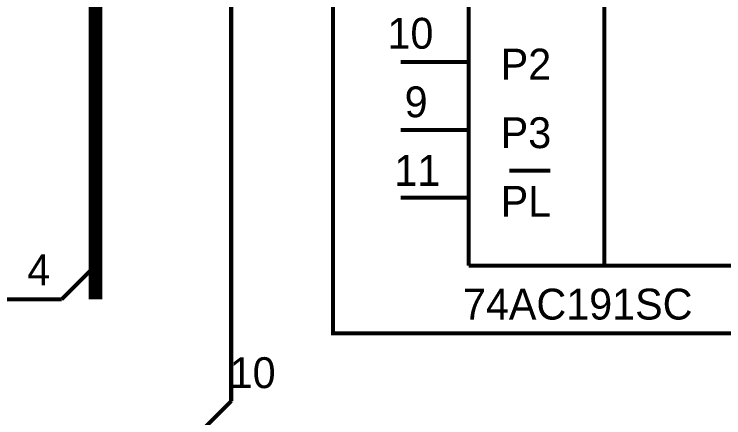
# Model space of a CAD drawing. Header units: millimetres. Extents: x 0 to 594, y 0 to 420.
# Drawn here: x 306.5 to 358.8, y 273.8 to 303.5 of the extents above; entities that cross this region are included whole.
import ezdxf

# ---------------------------------------------------------------- set-up
doc = ezdxf.new("R2010")
doc.units = ezdxf.units.MM
doc.layers.add('Sheet', color=255, linetype='Continuous')

msp = doc.modelspace()

# ---------------------------------------------------------------- linework, layer by layer
at = {"layer": 'Sheet'}
for points, const_width in [([(312.507, 385), (312.507, 282.495)], 1.016), ([(339.999, 284.991), (339.999, 329.989)], 0.3), ([(349.995, 329.989), (349.995, 284.991)], 0.3), ([(322.503, 324.998), (322.503, 274.993)], 0.3), ([(382.493, 280), (330.004, 280), (330.004, 315)], 0.3), ([(262.512, 302.491), (257.522, 302.491), (257.522, 282.495), (310.012, 282.495)], 0.3), ([(339.999, 299.995), (334.994, 299.995)], 0.3), ([(339.999, 294.989), (334.994, 294.989)], 0.3), ([(343, 291.988), (346, 291.988)], 0.3), ([(339.999, 289.998), (334.994, 289.998)], 0.3), ([(310.012, 282.495), (312.507, 284.991)], 0.3), ([(369.987, 284.991), (339.999, 284.991)], 0.3), ([(320.008, 272.498), (322.503, 274.993)], 0.3)]:
    msp.add_lwpolyline(points, dxfattribs=dict(at, const_width=const_width))

# ---------------------------------------------------------------- texts
for s, height, p in [('10', 2.2744, (334.014, 300.975)), ('P2', 2.2744, (342.352, 298.7)), ('9', 2.274, (335.278, 295.921)), ('P3', 2.2744, (342.352, 293.646)), ('11', 2.2744, (334.52, 290.866)), ('PL', 2.2744, (342.352, 288.592)), ('4', 2.274, (307.485, 283.538)), ('74AC191SC', 2.2744, (339.573, 281.011)), ('10', 2.2744, (322.392, 275.957))]:
    msp.add_text(s, height=height, dxfattribs=at).set_placement(p)

doc.saveas('drawing.dxf')
